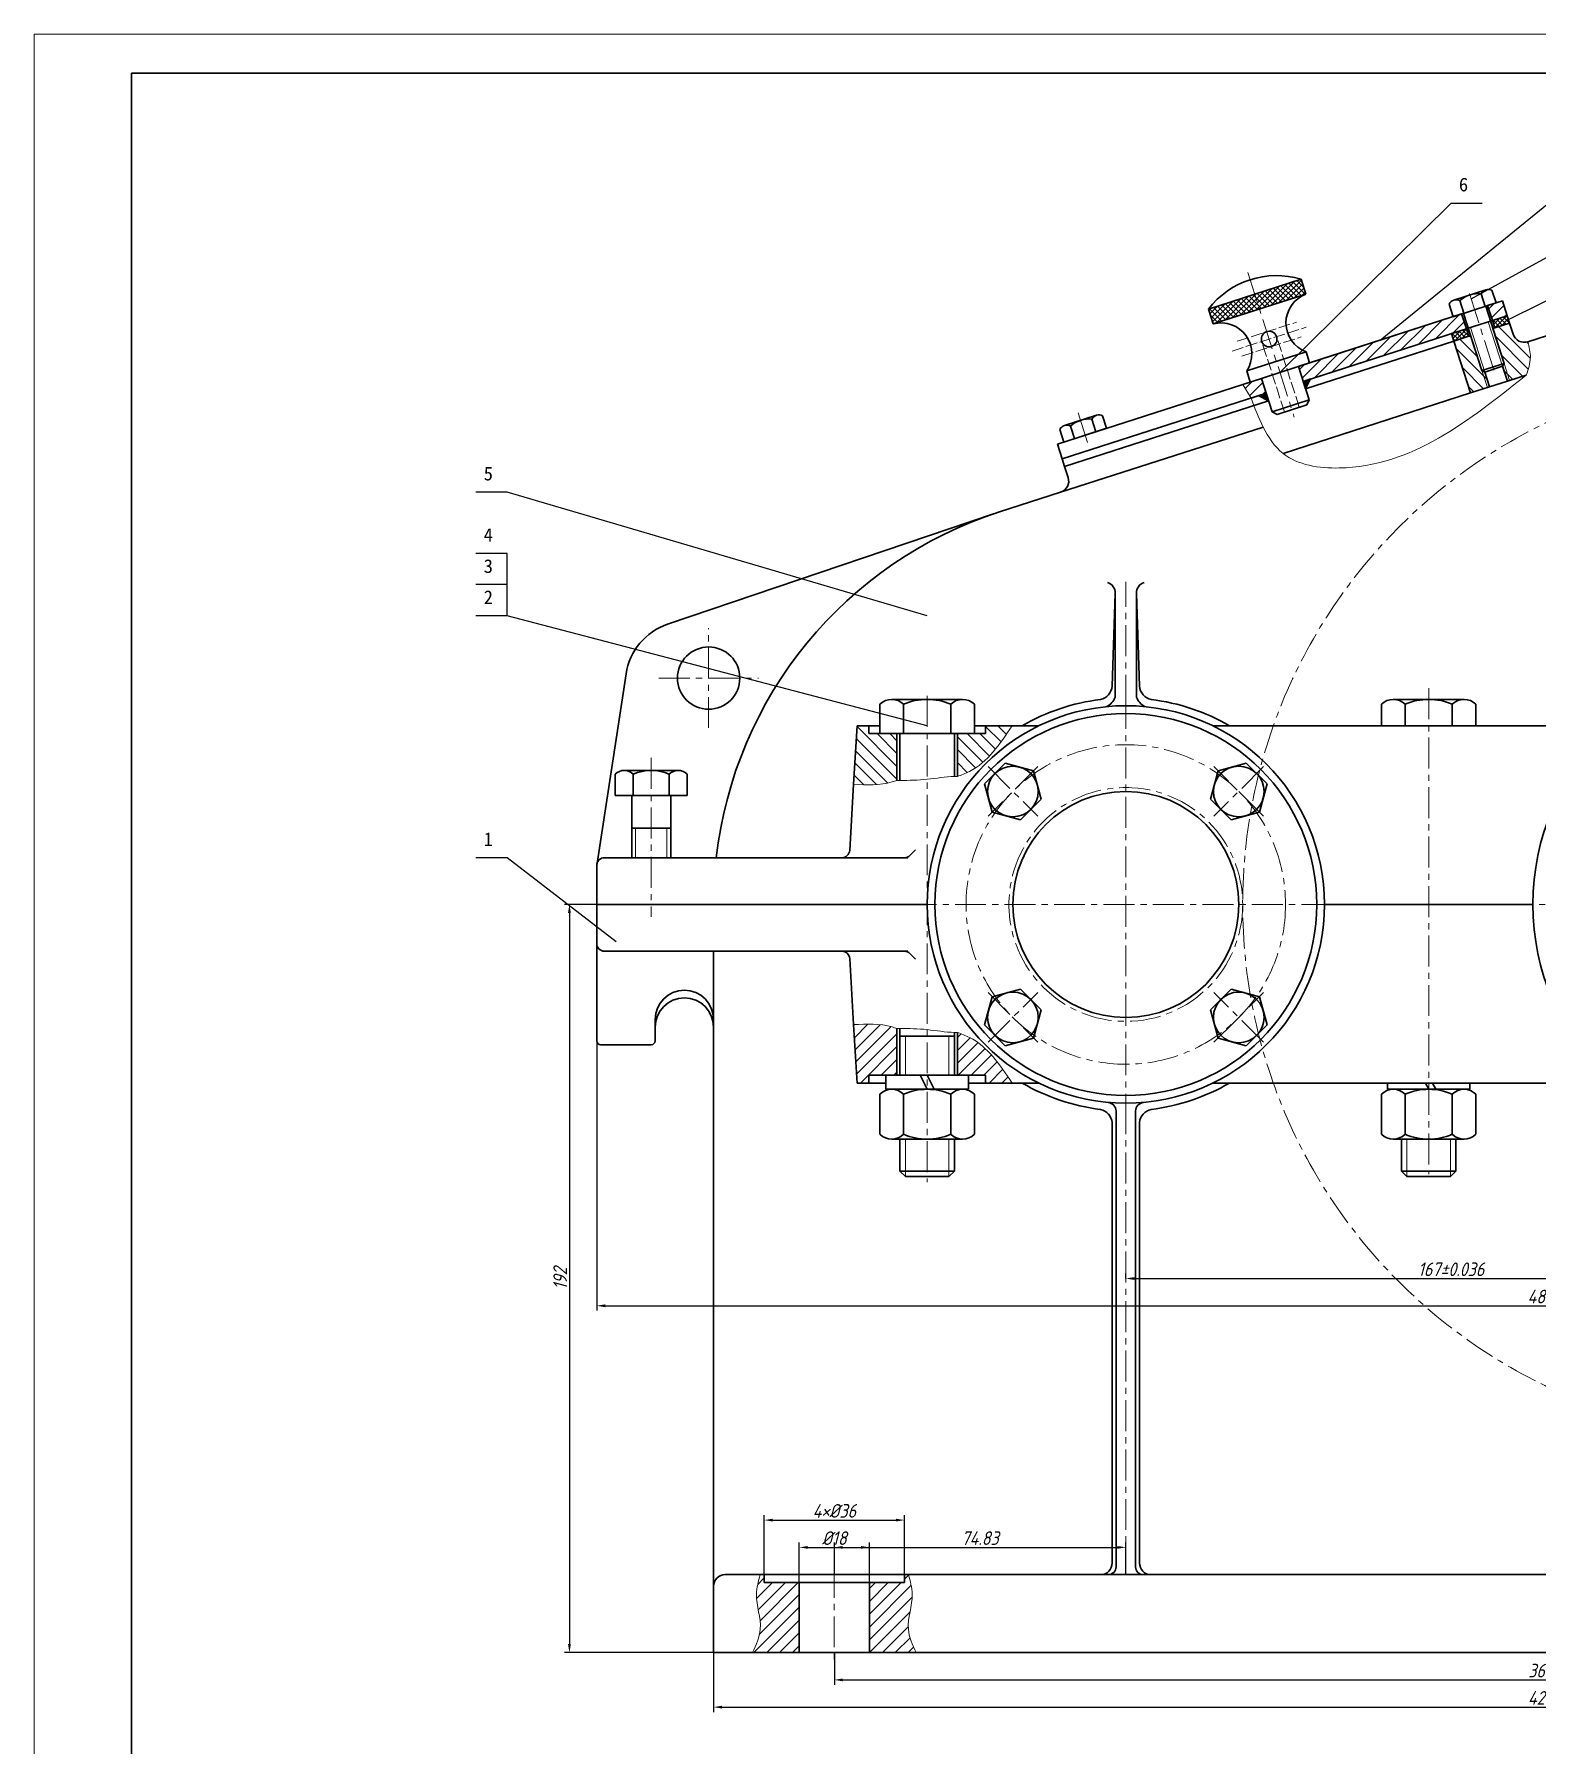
# Model space of a CAD drawing. Header units: millimetres. Extents: x 0 to 1189, y 0 to 841.
# Drawn here: x 0 to 385.7, y 402 to 841 of the extents above; entities that cross this region are included whole.
import ezdxf

# ---------------------------------------------------------------- set-up
doc = ezdxf.new("R2010")
doc.units = ezdxf.units.MM
doc.header["$LTSCALE"] = 0.25
doc.linetypes.add('ACAD_ISO02W100', pattern=[15, 12, -3])
doc.linetypes.add('CENTER', pattern=[50.8, 31.75, -6.35, 6.35, -6.35])
for name, color, linetype, lineweight in [('中心线', 1, 'CENTER', 15), ('剖面线', 6, 'Continuous', 15), ('尺寸', 3, 'Continuous', 15), ('标注', 6, 'Continuous', 15), ('粗实线', 2, 'Continuous', 30), ('细实线', 7, 'Continuous', 15), ('虚线', 1, 'ACAD_ISO02W100', 15)]:
    doc.layers.add(name, color=color, linetype=linetype, lineweight=lineweight)
doc.styles.add('gbeitc', font='gbeitc.shx', dxfattribs={"bigfont": 'gbcbig.shx'})
doc.styles.get("Standard").update_dxf_attribs({"font": '宋体.ttf'})
doc.dimstyles.new('ISO-25', dxfattribs={"dimtxt": 3.5, "dimasz": 2.1875, "dimexe": 1.25, "dimexo": 0, "dimtad": 1, "dimdec": 3, "dimrnd": 0.01, "dimdsep": 46, "dimtxsty": 'gbeitc', "dimcen": 2.5, "dimadec": 0, "dimazin": 0, "dimtfac": 1, "dimtdec": 3, "dimtmove": 0, "dimatfit": 3, "dimfxl": 1, "dimarcsym": 0})

# ---------------------------------------------------------------- blocks, each defined once
blk = doc.blocks.new('*D925')
at = {"layer": 'Defpoints', "color": 0, "transparency": 16777216}
for p in [(214.4, 452.67), (196.4, 443.67), (214.4, 443.67)]:
    blk.add_point(p, dxfattribs=at)
at = {"layer": '尺寸', "color": 0, "lineweight": -2, "transparency": 16777216}
for p, q in [((196.4, 443.67), (196.4, 453.92)), ((198.58, 452.67), (212.21, 452.67)), ((214.4, 443.67), (214.4, 453.92))]:
    blk.add_line(p, q, dxfattribs=at)
at = {"layer": '尺寸', "color": 0, "transparency": 16777216}
for points in [[(198.58, 453.03), (198.58, 452.3), (196.4, 452.67)], [(212.21, 453.03), (212.21, 452.3), (214.4, 452.67)]]:
    blk.add_solid(points, dxfattribs=at)
at = {"layer": '尺寸', "color": 0, "transparency": 16777216, "insert": (205.4, 455.04), "char_height": 3.5, "attachment_point": 5, "style": 'gbeitc'}
blk.add_mtext('%%c18', dxfattribs=at)
blk = doc.blocks.new('*D926')
at = {"layer": 'Defpoints', "color": 0, "transparency": 16777216}
for p in [(223.4, 459.67), (187.4, 445.67), (223.4, 445.67)]:
    blk.add_point(p, dxfattribs=at)
at = {"layer": '尺寸', "color": 0, "lineweight": -2, "transparency": 16777216}
for p, q in [((187.4, 445.67), (187.4, 460.92)), ((189.58, 459.67), (221.21, 459.67)), ((223.4, 445.67), (223.4, 460.92))]:
    blk.add_line(p, q, dxfattribs=at)
at = {"layer": '尺寸', "color": 0, "transparency": 16777216}
for points in [[(189.58, 460.03), (189.58, 459.3), (187.4, 459.67)], [(221.21, 460.03), (221.21, 459.3), (223.4, 459.67)]]:
    blk.add_solid(points, dxfattribs=at)
at = {"layer": '尺寸', "color": 0, "transparency": 16777216, "insert": (205.4, 462.04), "char_height": 3.5, "attachment_point": 5, "style": 'gbeitc'}
blk.add_mtext('4×%%c36', dxfattribs=at)
blk = doc.blocks.new('*D927')
at = {"layer": 'Defpoints', "color": 0, "transparency": 16777216}
for p in [(280.23, 452.67), (205.4, 445.67), (280.23, 445.67)]:
    blk.add_point(p, dxfattribs=at)
at = {"layer": '尺寸', "color": 0, "lineweight": -2, "transparency": 16777216}
for p, q in [((205.4, 445.67), (205.4, 453.92)), ((207.58, 452.67), (278.04, 452.67)), ((280.23, 445.67), (280.23, 453.92))]:
    blk.add_line(p, q, dxfattribs=at)
at = {"layer": '尺寸', "color": 0, "transparency": 16777216}
for points in [[(207.58, 453.03), (207.58, 452.3), (205.4, 452.67)], [(278.04, 453.03), (278.04, 452.3), (280.23, 452.67)]]:
    blk.add_solid(points, dxfattribs=at)
at = {"layer": '尺寸', "color": 0, "transparency": 16777216, "insert": (242.81, 455.04), "char_height": 3.5, "attachment_point": 5, "style": 'gbeitc'}
blk.add_mtext('74.83', dxfattribs=at)
blk = doc.blocks.new('*D928')
at = {"layer": 'Defpoints', "color": 0, "transparency": 16777216}
for p in [(205.4, 425.67), (573.23, 425.67), (573.23, 418.67)]:
    blk.add_point(p, dxfattribs=at)
at = {"layer": '尺寸', "color": 0, "lineweight": -2, "transparency": 16777216}
for p, q in [((205.4, 425.67), (205.4, 417.42)), ((573.23, 425.67), (573.23, 417.42)), ((207.58, 418.67), (571.04, 418.67))]:
    blk.add_line(p, q, dxfattribs=at)
at = {"layer": '尺寸', "color": 0, "transparency": 16777216}
for points in [[(207.58, 419.03), (207.58, 418.3), (205.4, 418.67)], [(571.04, 419.03), (571.04, 418.3), (573.23, 418.67)]]:
    blk.add_solid(points, dxfattribs=at)
at = {"layer": '尺寸', "color": 0, "transparency": 16777216, "insert": (389.31, 421.04), "char_height": 3.5, "attachment_point": 5, "style": 'gbeitc'}
blk.add_mtext('367.83', dxfattribs=at)
blk = doc.blocks.new('*D929')
at = {"layer": 'Defpoints', "color": 0, "transparency": 16777216}
for p in [(280.23, 521.67), (447.23, 521.67), (447.23, 521.67)]:
    blk.add_point(p, dxfattribs=at)
at = {"layer": '尺寸', "color": 0, "lineweight": -2, "transparency": 16777216}
for p, q in [((280.23, 521.67), (280.23, 522.92)), ((447.23, 521.67), (447.23, 522.92)), ((282.41, 521.67), (445.04, 521.67))]:
    blk.add_line(p, q, dxfattribs=at)
at = {"layer": '尺寸', "color": 0, "transparency": 16777216}
for points in [[(282.41, 522.03), (282.41, 521.3), (280.23, 521.67)], [(445.04, 522.03), (445.04, 521.3), (447.23, 521.67)]]:
    blk.add_solid(points, dxfattribs=at)
at = {"layer": '尺寸', "color": 0, "transparency": 16777216, "insert": (363.73, 524.04), "char_height": 3.5, "attachment_point": 5, "style": 'gbeitc'}
blk.add_mtext('167±0.036', dxfattribs=at)
blk = doc.blocks.new('*D930')
at = {"layer": 'Defpoints', "color": 0, "transparency": 16777216}
for p in [(144.4, 617.67), (634.23, 617.67), (634.23, 514.67)]:
    blk.add_point(p, dxfattribs=at)
at = {"layer": '尺寸', "color": 0, "lineweight": -2, "transparency": 16777216}
for p, q in [((144.4, 617.67), (144.4, 513.42)), ((634.23, 617.67), (634.23, 513.42)), ((146.58, 514.67), (632.04, 514.67))]:
    blk.add_line(p, q, dxfattribs=at)
at = {"layer": '尺寸', "color": 0, "transparency": 16777216}
for points in [[(146.58, 515.03), (146.58, 514.3), (144.4, 514.67)], [(632.04, 515.03), (632.04, 514.3), (634.23, 514.67)]]:
    blk.add_solid(points, dxfattribs=at)
at = {"layer": '尺寸', "color": 0, "transparency": 16777216, "insert": (389.31, 517.04), "char_height": 3.5, "attachment_point": 5, "style": 'gbeitc'}
blk.add_mtext('489.83', dxfattribs=at)
blk = doc.blocks.new('*D931')
at = {"layer": 'Defpoints', "color": 0, "transparency": 16777216}
for p in [(174.4, 425.67), (604.23, 425.67), (604.23, 411.67)]:
    blk.add_point(p, dxfattribs=at)
at = {"layer": '尺寸', "color": 0, "lineweight": -2, "transparency": 16777216}
for p, q in [((174.4, 425.67), (174.4, 410.42)), ((604.23, 425.67), (604.23, 410.42)), ((176.58, 411.67), (602.04, 411.67))]:
    blk.add_line(p, q, dxfattribs=at)
at = {"layer": '尺寸', "color": 0, "transparency": 16777216}
for points in [[(176.58, 412.03), (176.58, 411.3), (174.4, 411.67)], [(602.04, 412.03), (602.04, 411.3), (604.23, 411.67)]]:
    blk.add_solid(points, dxfattribs=at)
at = {"layer": '尺寸', "color": 0, "transparency": 16777216, "insert": (389.31, 414.04), "char_height": 3.5, "attachment_point": 5, "style": 'gbeitc'}
blk.add_mtext('429.83', dxfattribs=at)
blk = doc.blocks.new('*D932')
at = {"layer": 'Defpoints', "color": 0, "transparency": 16777216}
for p in [(174.4, 617.67), (137.4, 425.67), (174.4, 425.67)]:
    blk.add_point(p, dxfattribs=at)
at = {"layer": '尺寸', "color": 0, "lineweight": -2, "transparency": 16777216}
for p, q in [((174.4, 617.67), (136.15, 617.67)), ((137.4, 615.48), (137.4, 427.85)), ((174.4, 425.67), (136.15, 425.67))]:
    blk.add_line(p, q, dxfattribs=at)
at = {"layer": '尺寸', "color": 0, "transparency": 16777216}
for points in [[(137.03, 615.48), (137.76, 615.48), (137.4, 617.67)], [(137.03, 427.85), (137.76, 427.85), (137.4, 425.67)]]:
    blk.add_solid(points, dxfattribs=at)
at = {"layer": '尺寸', "color": 0, "transparency": 16777216, "insert": (135.02, 521.67), "char_height": 3.5, "attachment_point": 5, "rotation": 90, "style": 'gbeitc'}
blk.add_mtext('192', dxfattribs=at)

msp = doc.modelspace()

# ---------------------------------------------------------------- hatches: boundary and pattern name
at = {"layer": '剖面线'}
h = msp.add_hatch(dxfattribs=at)
h.set_pattern_fill('ANSI37', color=256, scale=0.3, angle=90, style=0)
h.paths.add_polyline_path([(302.6438, 766.6346), (301.4181, 770.4422), (325.2157, 778.1024), (326.4413, 774.2948)], flags=16)
h = msp.add_hatch(dxfattribs=at)
h.set_pattern_fill('ANSI31', color=256, scale=0.67, style=0)
h.paths.add_polyline_path([(324.5428, 755.7155), (366.4264, 769.1974), (367.652, 765.3898), (325.7684, 751.9079)], flags=16)
h = msp.add_hatch(dxfattribs=at)
h.set_pattern_fill('ANSI31', color=256, scale=0.67, style=0)
h.paths.add_polyline_path([(376.8973, 772.5679), (373.0897, 771.3423), (374.3153, 767.5347), (378.1229, 768.7603)], flags=16)
h = msp.add_hatch(dxfattribs=at)
h.set_pattern_fill('ANSI37', color=256, scale=0.2566667, style=0)
h.paths.add_polyline_path([(378.1229, 768.7603), (374.3153, 767.5347), (374.9282, 765.6309), (378.7358, 766.8565)], flags=16)
h = msp.add_hatch(dxfattribs=at)
h.set_pattern_fill('ANSI37', color=256, scale=0.2566667, style=0)
h.paths.add_polyline_path([(363.8444, 764.1642), (367.652, 765.3898), (368.2648, 763.486), (364.4572, 762.2604)], flags=16)
h = msp.add_hatch(dxfattribs=at)
h.set_pattern_fill('ANSI31', color=256, scale=0.735, angle=90, style=0)
edge = h.paths.add_edge_path(flags=16)
edge.add_arc((382.5107, 764.92), 3, 197.842844, 287.842844)
edge.add_spline(control_points=[(383.4299, 762.0643), (383.7698, 760.7298), (384.5017, 757.8562), (383.5403, 755.0388), (383.0255, 753.5299)], knot_values=[0, 0, 0, 0, 4.04474968, 8.7095112, 8.7095112, 8.7095112, 8.7095112], degree=3, periodic=0)
edge.add_line((383.0255, 753.5299), (378.1708, 751.9672))
edge.add_line((378.1708, 751.9672), (376.9451, 755.7748))
edge.add_line((376.9451, 755.7748), (377.3324, 756.5298))
edge.add_line((377.3324, 756.5298), (374.4522, 765.4777))
edge.add_line((374.4522, 765.4777), (378.7358, 766.8565))
edge.add_line((378.7358, 766.8565), (379.655, 764.0008))
h = msp.add_hatch(dxfattribs=at)
h.set_pattern_fill('ANSI31', color=256, scale=0.735, angle=90, style=0)
h.paths.add_polyline_path([(368.7408, 763.6392), (364.4572, 762.2604), (368.7469, 748.9338), (373.6016, 750.4965), (372.376, 754.3041), (371.621, 754.6914)], flags=16)
h = msp.add_hatch(dxfattribs=at)
h.set_pattern_fill('ANSI31', color=256, scale=0.67, style=0)
h.paths.add_polyline_path([(310.2643, 751.1194), (315.0238, 752.6514), (316.2494, 748.8438), (312.4418, 747.6182)], flags=16)
for points in [[(325.7684, 751.9079), (326.3812, 750.0041), (327.6722, 752.5207)], [(316.2494, 748.8438), (314.3456, 748.231), (316.8622, 746.94)]]:
    msp.add_hatch(color=256, dxfattribs=at).paths.add_polyline_path(points, flags=16)
h = msp.add_hatch(dxfattribs=at)
h.set_pattern_fill('ANSI31', color=256, scale=0.735, angle=90, style=0)
edge = h.paths.add_edge_path(flags=16)
edge.add_line((210.3397, 648.4967), (211.2267, 663.4967))
edge.add_line((211.2267, 663.4967), (214.2267, 663.4967))
edge.add_line((214.2267, 663.4967), (214.2267, 661.4967))
edge.add_line((214.2267, 661.4967), (221.4767, 661.4967))
edge.add_line((221.4767, 661.4967), (221.4767, 649.4967))
edge.add_spline(control_points=[(221.4767, 649.4967), (221.0612, 649.3571), (217.5099, 648.164), (213.702, 648.3407), (210.3397, 648.4967)], knot_values=[0, 0, 0, 0, 1.31244047, 11.21762947, 11.21762947, 11.21762947, 11.21762947], degree=3, periodic=0)
h = msp.add_hatch(dxfattribs=at)
h.set_pattern_fill('ANSI31', color=256, scale=0.735, angle=90, style=0)
edge = h.paths.add_edge_path(flags=16)
edge.add_line((251.0417, 663.4967), (244.2267, 663.4967))
edge.add_line((244.2267, 663.4967), (244.2267, 661.4967))
edge.add_line((244.2267, 661.4967), (236.9767, 661.4967))
edge.add_line((236.9767, 661.4967), (236.9767, 650.4967))
edge.add_spline(control_points=[(236.9767, 650.4967), (238.0331, 650.8967), (244.1292, 653.205), (247.9133, 658.839), (251.0417, 663.4967)], knot_values=[0, 0, 0, 0, 3.36154726, 19.39654726, 19.39654726, 19.39654726, 19.39654726], degree=3, periodic=0)
h = msp.add_hatch(dxfattribs=at)
h.set_pattern_fill('ANSI31', color=256, scale=0.735, style=0)
edge = h.paths.add_edge_path(flags=16)
edge.add_line((210.3397, 586.8367), (211.2267, 571.8367))
edge.add_line((211.2267, 571.8367), (214.2267, 571.8367))
edge.add_line((214.2267, 571.8367), (214.2267, 573.8367))
edge.add_line((214.2267, 573.8367), (221.4767, 573.8367))
edge.add_line((221.4767, 573.8367), (221.4767, 585.8367))
edge.add_spline(control_points=[(221.4767, 585.8367), (221.0612, 585.9762), (217.5099, 587.1693), (213.702, 586.9926), (210.3397, 586.8367)], knot_values=[0, 0, 0, 0, 1.31244047, 11.21762947, 11.21762947, 11.21762947, 11.21762947], degree=3, periodic=0)
h = msp.add_hatch(dxfattribs=at)
h.set_pattern_fill('ANSI31', color=256, scale=0.735, style=0)
edge = h.paths.add_edge_path(flags=16)
edge.add_line((251.0417, 571.8367), (244.2267, 571.8367))
edge.add_line((244.2267, 571.8367), (244.2267, 573.8367))
edge.add_line((244.2267, 573.8367), (236.9767, 573.8367))
edge.add_line((236.9767, 573.8367), (236.9767, 584.8367))
edge.add_spline(control_points=[(236.9767, 584.8367), (238.0331, 584.4366), (244.1292, 582.1284), (247.9133, 576.4943), (251.0417, 571.8367)], knot_values=[0, 0, 0, 0, 3.36154726, 19.39654726, 19.39654726, 19.39654726, 19.39654726], degree=3, periodic=0)
h = msp.add_hatch(dxfattribs=at)
h.set_pattern_fill('ANSI31', color=256, scale=0.735, style=0)
edge = h.paths.add_edge_path(flags=16)
edge.add_line((196.3967, 425.6667), (196.3967, 443.6667))
edge.add_line((196.3967, 443.6667), (187.3967, 443.6667))
edge.add_line((187.3967, 443.6667), (187.3967, 445.6667))
edge.add_line((187.3967, 445.6667), (186.3967, 445.6667))
edge.add_spline(control_points=[(186.3967, 445.6667), (185.9173, 444.009), (184.5865, 439.4074), (187.5462, 432.449), (185.3144, 427.643), (184.3967, 425.6667)], knot_values=[0, 0, 0, 0, 5.09901951, 14.15440465, 20.47895997, 20.47895997, 20.47895997, 20.47895997], degree=3, periodic=0)
edge.add_line((184.3967, 425.6667), (196.3967, 425.6667))
h = msp.add_hatch(dxfattribs=at)
h.set_pattern_fill('ANSI31', color=256, scale=0.735, style=0)
edge = h.paths.add_edge_path(flags=16)
edge.add_line((214.3967, 425.6667), (214.3967, 443.6667))
edge.add_line((214.3967, 443.6667), (223.3967, 443.6667))
edge.add_line((223.3967, 443.6667), (223.3967, 445.6667))
edge.add_line((223.3967, 445.6667), (224.3967, 445.6667))
edge.add_spline(control_points=[(224.3967, 445.6667), (224.8761, 444.009), (226.2068, 439.4074), (223.2471, 432.449), (225.4789, 427.643), (226.3967, 425.6667)], knot_values=[0, 0, 0, 0, 5.09901951, 14.15440465, 20.47895997, 20.47895997, 20.47895997, 20.47895997], degree=3, periodic=0)
edge.add_line((226.3967, 425.6667), (214.3967, 425.6667))

# ---------------------------------------------------------------- linework, layer by layer
at = {"layer": '中心线'}
for p, q in [((311.5103, 779.8848), (323.4602, 742.7607)), ((368.4099, 774.4582), (374.8444, 754.4683)), ((267.9701, 743.8085), (270.4213, 736.1933)), ((280.2267, 668.6667), (280.2267, 700.4967)), ((173.1343, 662.9509), (173.1343, 688.5509)), ((160.3343, 675.7509), (185.9343, 675.7509)), ((357.9767, 673.1767), (357.9767, 548.4367)), ((229.2267, 671.1767), (229.2267, 546.4367)), ((280.2267, 670.6667), (280.2267, 564.6667)), ((158.3967, 655.2667), (158.3967, 614.4667)), ((257.604, 653.0267), (244.8666, 640.2894)), ((244.8666, 653.0267), (257.604, 640.2894)), ((315.5867, 640.2894), (302.8494, 653.0267)), ((315.5867, 653.0267), (302.8494, 640.2894)), ((333.2267, 617.6667), (227.2267, 617.6667)), ((511.7267, 617.6667), (382.7267, 617.6667)), ((244.8666, 595.044), (257.604, 582.3066)), ((244.8666, 582.3066), (257.604, 595.044)), ((302.8494, 582.3066), (315.5867, 595.044)), ((315.5867, 582.3066), (302.8494, 595.044)), ((280.2267, 566.6667), (280.2267, 445.6667)), ((205.3967, 447.6667), (205.3967, 423.6667))]:
    msp.add_line(p, q, dxfattribs=at)
for centre, radius in [((447.2267, 617.6667), 137), ((280.2267, 617.6667), 41), ((280.2267, 617.6667), 30)]:
    msp.add_circle(centre, radius, dxfattribs=at)
at = {"layer": '剖面线'}
for p, q in [((263.8949, 731.9914), (278.1734, 736.5876)), ((264.5077, 730.0876), (263.8949, 731.9914))]:
    msp.add_line(p, q, dxfattribs=at)
at = {"layer": '粗实线'}
for p, q in [((1179, 831), (25, 831)), ((25, 831), (25, 10)), ((301.4181, 770.4422), (325.2157, 778.1024)), ((325.2157, 778.1024), (326.4413, 774.2948)), ((326.4413, 774.2948), (302.6438, 766.6346)), ((364.4106, 772.7507), (372.6543, 775.4042)), ((372.506, 771.1544), (371.4635, 774.3929)), ((375.2539, 772.0389), (374.2114, 775.2774)), ((302.6438, 766.6346), (301.4181, 770.4422)), ((324.5428, 755.7155), (366.4264, 769.1974)), ((325.2567, 755.9453), (366.4264, 769.1974)), ((364.2623, 768.5008), (363.2198, 771.7393)), ((369.7581, 770.2699), (364.2623, 768.5008)), ((367.0102, 769.3853), (365.9677, 772.6238)), ((366.4264, 769.1974), (367.652, 765.3898)), ((366.4264, 769.1974), (367.652, 765.3898)), ((371.621, 754.6914), (366.9024, 769.3506)), ((369.7581, 770.2699), (375.2539, 772.0389)), ((372.6138, 771.1891), (377.3324, 756.5298)), ((376.8973, 772.5679), (373.0897, 771.3423)), ((373.0897, 771.3423), (374.3153, 767.5347)), ((374.3153, 767.5347), (378.1229, 768.7603)), ((378.1229, 768.7603), (374.3153, 767.5347)), ((378.1229, 768.7603), (376.8973, 772.5679)), ((378.7358, 766.8565), (378.1229, 768.7603)), ((367.652, 765.3898), (325.7684, 751.9079)), ((367.652, 765.3898), (326.4823, 752.1377)), ((363.8444, 764.1642), (367.652, 765.3898)), ((364.4572, 762.2604), (363.8444, 764.1642)), ((367.652, 765.3898), (368.128, 765.543)), ((367.652, 765.3898), (368.2648, 763.486)), ((368.128, 765.543), (373.8394, 767.3815)), ((374.3153, 767.5347), (373.8394, 767.3815)), ((374.3153, 767.5347), (374.9282, 765.6309)), ((378.7358, 766.8565), (374.4522, 765.4777)), ((374.4522, 765.4777), (377.3324, 756.5298)), ((374.9282, 765.6309), (378.7358, 766.8565)), ((379.655, 764.0008), (378.7358, 766.8565)), ((383.4299, 762.0643), (399.1207, 767.1151)), ((311.2489, 754.5879), (326.4793, 759.4904)), ((326.3812, 750.0041), (364.4572, 762.2604)), ((326.4793, 759.4904), (327.3985, 756.6347)), ((368.7408, 763.6392), (364.4572, 762.2604)), ((368.2648, 763.486), (364.4572, 762.2604)), ((364.4572, 762.2604), (368.7469, 748.9338)), ((371.621, 754.6914), (368.7408, 763.6392)), ((327.3985, 756.6347), (312.1681, 751.7322)), ((324.5428, 755.7155), (327.3004, 747.1484)), ((371.621, 754.6914), (377.3324, 756.5298)), ((376.9451, 755.7748), (372.376, 754.3041)), ((377.3324, 756.5298), (376.9451, 755.7748)), ((377.3324, 756.5298), (376.9451, 755.7748)), ((376.9451, 755.7748), (378.1708, 751.9672)), ((315.0238, 752.6514), (262.6692, 735.7991)), ((310.2643, 751.1194), (315.0238, 752.6514)), ((312.1681, 751.7322), (311.2489, 754.5879)), ((315.0238, 752.6514), (316.2494, 748.8438)), ((317.7814, 744.0843), (315.0238, 752.6514)), ((327.6722, 752.5207), (325.7684, 751.9079)), ((325.7684, 751.9079), (326.3812, 750.0041)), ((326.3812, 750.0041), (327.6722, 752.5207)), ((372.376, 754.3041), (371.621, 754.6914)), ((372.376, 754.3041), (371.621, 754.6914)), ((373.6016, 750.4965), (372.376, 754.3041)), ((378.1708, 751.9672), (373.6016, 750.4965)), ((378.1708, 751.9672), (383.0255, 753.5299)), ((263.8949, 731.9914), (316.2494, 748.8438)), ((316.8622, 746.94), (264.5077, 730.0876)), ((316.2494, 748.8438), (312.4418, 747.6182)), ((316.2494, 748.8438), (314.3456, 748.231)), ((314.3456, 748.231), (316.8622, 746.94)), ((316.8622, 746.94), (316.2494, 748.8438)), ((317.7814, 744.0843), (327.3004, 747.1484)), ((320.5808, 733.4296), (368.7469, 748.9338)), ((327.3004, 747.1484), (326.655, 745.8901)), ((368.7469, 748.9338), (373.6016, 750.4965)), ((264.461, 740.5779), (272.7047, 743.2315)), ((272.5564, 738.9816), (271.514, 742.2201)), ((275.3043, 739.8661), (274.2619, 743.1046)), ((319.0397, 743.4388), (317.7814, 744.0843)), ((326.655, 745.8901), (319.0397, 743.4388)), ((264.3127, 736.3281), (263.2703, 739.5666)), ((263.4904, 723.457), (315.4642, 740.1869)), ((269.8085, 738.0971), (264.3127, 736.3281)), ((267.0606, 737.2126), (266.0182, 740.4511)), ((269.8085, 738.0971), (275.3043, 739.8661)), ((262.6692, 735.7991), (263.8949, 731.9914)), ((263.8949, 731.9914), (264.5077, 730.0876)), ((265.4269, 727.2319), (264.5077, 730.0876)), ((263.4904, 723.457), (247.7996, 718.4063)), ((162.6094, 689.5754), (246.2875, 717.907)), ((277.5267, 697.4967), (276.7267, 673.6667)), ((277.5267, 697.4967), (277.5267, 670.8667)), ((282.9267, 697.4967), (283.7267, 673.6667)), ((282.9267, 697.4967), (282.9267, 670.8667)), ((151.9248, 676.8417), (144.3967, 627.6667)), ((217.1023, 661.4967), (217.1023, 669.0411)), ((220.1334, 670.2967), (238.3199, 670.2967)), ((223.1645, 661.4967), (223.1645, 669.0411)), ((235.2888, 661.4967), (235.2888, 669.0411)), ((241.351, 661.4967), (241.351, 669.0411)), ((345.8523, 663.4967), (345.8523, 669.0411)), ((348.8834, 670.2967), (367.0699, 670.2967)), ((351.9145, 663.4967), (351.9145, 669.0411)), ((364.0388, 663.4967), (364.0388, 669.0411)), ((370.101, 663.4967), (370.101, 669.0411)), ((210.3397, 648.4967), (211.2267, 663.4967)), ((211.2267, 663.4967), (214.2267, 663.4967)), ((214.2267, 663.4967), (214.2267, 661.4967)), ((217.1023, 663.4967), (214.2267, 663.4967)), ((241.351, 663.4967), (244.2267, 663.4967)), ((251.0417, 663.4967), (244.2267, 663.4967)), ((244.2267, 663.4967), (244.2267, 661.4967)), ((251.0417, 663.4967), (257.8567, 663.4967)), ((302.5967, 663.4967), (404.7267, 663.4967)), ((357.9767, 663.4967), (345.8523, 663.4967)), ((357.9767, 663.4967), (370.101, 663.4967)), ((214.2267, 661.4967), (221.4767, 661.4967)), ((229.2267, 661.4967), (217.1023, 661.4967)), ((221.4767, 661.4967), (221.4767, 649.4967)), ((222.2267, 661.4967), (222.2267, 649.4967)), ((229.2267, 661.4967), (241.351, 661.4967)), ((236.2267, 661.4967), (236.2267, 650.4967)), ((244.2267, 661.4967), (236.9767, 661.4967)), ((236.9767, 661.4967), (236.9767, 650.4967)), ((149.1591, 645.6667), (149.1591, 651.1101)), ((151.4685, 652.0667), (165.3249, 652.0667)), ((153.7779, 645.6667), (153.7779, 651.1101)), ((163.0155, 645.6667), (163.0155, 651.1101)), ((167.6343, 645.6667), (167.6343, 651.1101)), ((249.2927, 653.9079), (243.9855, 648.6006)), ((256.5425, 651.9653), (249.2927, 653.9079)), ((258.4851, 644.7155), (256.5425, 651.9653)), ((303.9108, 651.9653), (301.9682, 644.7155)), ((311.1606, 653.9079), (303.9108, 651.9653)), ((316.4679, 648.6006), (311.1606, 653.9079)), ((158.3967, 645.6667), (149.1591, 645.6667)), ((153.3967, 629.6667), (153.3967, 645.6667)), ((158.3967, 645.6667), (167.6343, 645.6667)), ((163.3967, 629.6667), (163.3967, 645.6667)), ((209.3379, 631.5487), (210.3397, 648.4967)), ((243.9855, 648.6006), (245.9281, 641.3508)), ((314.5253, 641.3508), (316.4679, 648.6006)), ((245.9281, 641.3508), (253.1779, 639.4082)), ((253.1779, 639.4082), (258.4851, 644.7155)), ((301.9682, 644.7155), (307.2755, 639.4082)), ((307.2755, 639.4082), (314.5253, 641.3508)), ((163.3967, 637.2667), (153.3967, 637.2667)), ((146.3967, 629.6667), (224.2267, 629.6667)), ((207.3414, 629.6667), (207.2267, 629.6667)), ((224.8125, 630.2525), (226.2267, 631.6667)), ((144.3967, 627.6667), (144.3967, 617.6667)), ((144.3967, 607.6667), (144.3967, 617.6667)), ((144.3967, 617.6667), (229.2267, 617.6667)), ((144.3967, 582.6667), (144.3967, 617.6667)), ((331.2267, 617.6667), (384.7267, 617.6667)), ((331.2267, 617.6667), (384.7267, 617.6667)), ((331.2267, 617.6667), (384.7267, 617.6667)), ((146.3967, 605.6667), (224.2267, 605.6667)), ((174.3967, 605.6667), (174.3967, 425.6667)), ((207.3414, 605.6667), (207.2267, 605.6667)), ((209.3379, 603.7847), (210.3397, 586.8367)), ((224.8125, 605.0809), (226.2267, 603.6667)), ((245.9281, 593.9825), (243.9855, 586.7327)), ((253.1779, 595.9251), (245.9281, 593.9825)), ((258.4851, 590.6179), (253.1779, 595.9251)), ((307.2755, 595.9251), (301.9682, 590.6179)), ((314.5253, 593.9825), (307.2755, 595.9251)), ((316.4679, 586.7327), (314.5253, 593.9825)), ((256.5425, 583.3681), (258.4851, 590.6179)), ((301.9682, 590.6179), (303.9108, 583.3681)), ((159.3967, 582.6667), (159.3967, 588.1667)), ((210.3397, 586.8367), (211.2267, 571.8367)), ((221.4767, 573.8367), (221.4767, 585.8367)), ((222.2267, 573.8367), (222.2267, 585.8367)), ((236.2267, 573.8367), (236.2267, 584.8367)), ((236.9767, 573.8367), (236.9767, 584.8367)), ((243.9855, 586.7327), (249.2927, 581.4255)), ((311.1606, 581.4255), (316.4679, 586.7327)), ((145.3967, 581.6667), (151.8967, 581.6667)), ((158.3967, 581.6667), (151.8967, 581.6667)), ((236.2267, 583.8367), (222.2267, 583.8367)), ((249.2927, 581.4255), (256.5425, 583.3681)), ((303.9108, 583.3681), (311.1606, 581.4255)), ((211.2267, 571.8367), (214.2267, 571.8367)), ((214.2267, 571.8367), (214.2267, 573.8367)), ((214.2267, 573.8367), (221.4767, 573.8367)), ((218.6267, 571.8367), (214.2267, 571.8367)), ((218.6267, 570.2367), (218.6267, 573.8367)), ((218.6267, 573.8367), (239.8267, 573.8367)), ((229.2267, 570.2367), (227.4267, 573.8367)), ((231.0267, 570.2367), (229.2267, 573.8367)), ((244.2267, 573.8367), (236.9767, 573.8367)), ((239.8267, 573.8367), (239.8267, 570.2367)), ((239.8267, 571.8367), (244.2267, 571.8367)), ((244.2267, 571.8367), (244.2267, 573.8367)), ((251.0417, 571.8367), (244.2267, 571.8367)), ((251.0417, 571.8367), (257.8567, 571.8367)), ((302.5967, 571.8367), (404.7267, 571.8367)), ((347.3767, 570.2367), (347.3767, 571.8367)), ((347.3767, 571.8367), (368.5767, 571.8367)), ((357.9767, 570.2367), (357.1767, 571.8367)), ((359.7767, 570.2367), (358.9767, 571.8367)), ((368.5767, 571.8367), (368.5767, 570.2367)), ((217.1023, 568.9811), (217.1023, 558.6922)), ((239.8267, 570.2367), (218.6267, 570.2367)), ((220.1334, 570.2367), (238.3199, 570.2367)), ((223.1645, 568.9811), (223.1645, 558.6922)), ((235.2888, 568.9811), (235.2888, 558.6922)), ((241.351, 568.9811), (241.351, 558.6922)), ((345.8523, 568.9811), (345.8523, 558.6922)), ((368.5767, 570.2367), (347.3767, 570.2367)), ((348.8834, 570.2367), (367.0699, 570.2367)), ((351.9145, 568.9811), (351.9145, 558.6922)), ((364.0388, 568.9811), (364.0388, 558.6922)), ((370.101, 568.9811), (370.101, 558.6922)), ((277.7267, 447.6667), (277.7267, 564.6667)), ((282.7267, 447.6667), (282.7267, 564.6667)), ((276.7267, 448.6667), (276.7267, 561.6667)), ((283.7267, 448.6667), (283.7267, 561.6667)), ((220.1334, 557.4367), (238.3199, 557.4367)), ((222.2267, 549.2367), (222.2267, 557.4367)), ((236.2267, 557.4367), (236.2267, 549.2367)), ((348.8834, 557.4367), (367.0699, 557.4367)), ((350.9767, 549.2367), (350.9767, 557.4367)), ((364.9767, 557.4367), (364.9767, 549.2367)), ((223.6267, 547.8367), (222.2267, 549.2367)), ((222.2267, 549.2367), (236.2267, 549.2367)), ((236.2267, 549.2367), (234.8267, 547.8367)), ((352.3767, 547.8367), (350.9767, 549.2367)), ((350.9767, 549.2367), (364.9767, 549.2367)), ((364.9767, 549.2367), (363.5767, 547.8367)), ((234.8267, 547.8367), (223.6267, 547.8367)), ((363.5767, 547.8367), (352.3767, 547.8367)), ((177.3967, 445.6667), (280.2267, 445.6667)), ((187.3967, 443.6667), (187.3967, 445.6667)), ((187.3967, 445.6667), (187.3967, 445.6667)), ((196.3967, 443.6667), (187.3967, 443.6667)), ((223.3967, 443.6667), (187.3967, 443.6667)), ((196.3967, 425.6667), (196.3967, 443.6667)), ((214.3967, 425.6667), (214.3967, 443.6667)), ((214.3967, 443.6667), (223.3967, 443.6667)), ((223.3967, 443.6667), (223.3967, 445.6667)), ((223.3967, 445.6667), (223.3967, 445.6667)), ((273.7267, 445.6667), (273.7267, 445.6667)), ((275.7267, 445.6667), (275.7267, 445.6667)), ((447.2267, 445.6667), (280.2267, 445.6667)), ((284.7267, 445.6667), (284.7267, 445.6667)), ((286.7267, 445.6667), (286.7267, 445.6667)), ((280.2267, 425.6667), (174.3967, 425.6667)), ((447.2267, 425.6667), (280.2267, 425.6667))]:
    msp.add_line(p, q, dxfattribs=at)
for centre, radius in [((317.0256, 762.7506), 2), ((173.1343, 675.7509), 8), ((447.2267, 617.6667), 62.5), ((280.2267, 617.6667), 51), ((280.2267, 617.6667), 49), ((251.2353, 646.658), 6.5), ((309.218, 646.658), 6.5), ((280.2267, 617.6667), 29), ((251.2353, 588.6753), 6.5), ((309.218, 588.6753), 6.5)]:
    msp.add_circle(centre, radius, dxfattribs=at)
for centre, radius, start, end in [((318.8641, 757.0392), 22, 73.219308, 142.466379), ((329.2501, 766.8998), 7.9105, 110.798146, 249.495786), ((365.036, 770.8076), 2.0412, 62.842844, 152.842844), ((370.7594, 767.1589), 7.2682, 84.441005, 131.244683), ((373.2797, 773.4612), 2.0412, 62.842844, 152.842844), ((304.6762, 758.9896), 7.9105, 326.189901, 104.887541), ((382.5107, 764.92), 3, 197.842844, 287.842844), ((270.8099, 734.9861), 7.2682, 84.441005, 131.244683), ((273.3302, 741.2884), 2.0412, 62.842844, 152.842844), ((265.0865, 738.6349), 2.0412, 62.842844, 152.842844), ((262.5712, 726.3127), 3, 287.842844, 17.842844), ((280.2267, 617.6667), 105.8309, 107.844352, 173.489419), ((274.5267, 697.4967), 3, 0, 70), ((285.9267, 697.4967), 3, 110, 180), ((167.7405, 674.4205), 16, 108.704985, 171.296246), ((272.8807, 674.0367), 3.8638, 282.647832, 354.504837), ((287.5727, 674.0367), 3.8638, 185.495163, 257.352168), ((220.1334, 666.0101), 4.2866, 45, 135), ((229.2267, 655.0335), 15.2632, 66.598161, 113.401839), ((238.3199, 666.0101), 4.2866, 45, 135), ((280.2267, 617.6667), 53.0001, 97.044564, 120.14983), ((272.9896, 672.7456), 4.9107, 298.418254, 337.503619), ((287.4637, 672.7456), 4.9107, 202.496381, 241.581746), ((280.2267, 617.6667), 53.0001, 59.85017, 82.955436), ((348.8834, 666.0101), 4.2866, 45, 135), ((357.9767, 655.0335), 15.2632, 66.598161, 113.401839), ((367.0699, 666.0101), 4.2866, 45, 135), ((151.4685, 648.8007), 3.266, 45, 135), ((158.3967, 640.4376), 11.6291, 66.598161, 113.401839), ((165.3249, 648.8007), 3.266, 45, 135), ((146.3967, 627.6667), 2, 90, 180), ((207.3414, 631.6667), 2, 270, 356.617308), ((223.3982, 631.6667), 2, 270, 315), ((146.3967, 607.6667), 2, 180, 270), ((207.3414, 603.6667), 2, 3.382692, 90), ((223.3982, 603.6667), 2, 45, 90), ((166.8967, 588.1667), 7.5, 0, 180), ((166.8967, 586.1667), 7.5, 0, 180), ((145.3967, 582.6667), 1, 180, 270), ((158.3967, 582.6667), 1, 270, 0), ((280.2267, 617.6667), 53.0001, 239.85017, 262.955436), ((280.2267, 617.6667), 53.0001, 277.044564, 300.14983), ((220.1334, 565.9501), 4.2866, 45, 135), ((229.2267, 554.9735), 15.2632, 66.598161, 113.401839), ((238.3199, 565.9501), 4.2866, 45, 135), ((275.3752, 564.5381), 2.3549, 3.129703, 81.417675), ((285.0781, 564.5381), 2.3549, 98.582325, 176.870297), ((348.8834, 565.9501), 4.2866, 45, 135), ((357.9767, 554.9735), 15.2632, 66.598161, 113.401839), ((367.0699, 565.9501), 4.2866, 45, 135), ((272.8807, 561.2967), 3.8638, 5.495163, 77.352168), ((287.5727, 561.2967), 3.8638, 102.647832, 174.504837), ((220.1334, 561.7233), 4.2866, 225, 315), ((229.2267, 572.6998), 15.2632, 246.598161, 293.401839), ((238.3199, 561.7233), 4.2866, 225, 315), ((348.8834, 561.7233), 4.2866, 225, 315), ((357.9767, 572.6998), 15.2632, 246.598161, 293.401839), ((367.0699, 561.7233), 4.2866, 225, 315), ((273.7267, 448.6667), 3, 270, 0), ((286.7267, 448.6667), 3, 180, 270), ((177.3967, 442.6667), 3, 90, 180), ((275.7267, 447.6667), 2, 270, 0), ((284.7267, 447.6667), 2, 180, 270)]:
    msp.add_arc(centre, radius, start, end, dxfattribs=at)
at = {"layer": '细实线'}
for p, q in [((1189, 841), (0, 841)), ((0, 841), (0, 0)), ((368.6991, 765.7269), (372.376, 754.3041)), ((373.2682, 767.1976), (376.9451, 755.7748)), ((325.7684, 751.9079), (324.5428, 755.7155)), ((377.3324, 756.5298), (378.7419, 752.1511)), ((312.4418, 747.6182), (310.2643, 751.1194)), ((316.2494, 748.8438), (315.0238, 752.6514)), ((371.621, 754.6914), (373.0305, 750.3126)), ((154.3967, 629.6667), (154.3967, 637.2667)), ((162.3967, 629.6667), (162.3967, 637.2667)), ((223.6267, 573.8367), (223.6267, 583.8367)), ((234.8267, 573.8367), (234.8267, 583.8367)), ((223.6267, 557.4367), (223.6267, 547.8367)), ((234.8267, 557.4367), (234.8267, 547.8367)), ((352.3767, 557.4367), (352.3767, 547.8367)), ((363.5767, 557.4367), (363.5767, 547.8367)), ((186.3967, 445.6667), (187.3967, 445.6667)), ((224.3967, 445.6667), (223.3967, 445.6667)), ((196.3967, 425.6667), (184.3967, 425.6667)), ((214.3967, 425.6667), (226.3967, 425.6667))]:
    msp.add_line(p, q, dxfattribs=at)
for points, knots in [([(383.4299, 762.0643), (383.7698, 760.7298), (384.5017, 757.8562), (383.5403, 755.0388), (383.0255, 753.5299)], [0, 0, 0, 0, 4.04474968, 8.7095112, 8.7095112, 8.7095112, 8.7095112]), ([(312.4418, 747.6182), (313.3419, 745.1131), (315.1931, 739.9614), (321.3125, 730.8249), (349.4562, 726.735), (368.2921, 741.7698), (383.0255, 753.5299)], [0, 0, 0, 0, 8.02246845, 16.49831649, 31.42346305, 85.02383619, 85.02383619, 85.02383619, 85.02383619]), ([(251.0417, 663.4967), (247.9133, 658.839), (244.1292, 653.205), (238.0331, 650.8967), (236.9767, 650.4967)], [0, 0, 0, 0, 16.035, 19.39654726, 19.39654726, 19.39654726, 19.39654726]), ([(221.4767, 649.4967), (221.7267, 649.4965), (224.312, 649.4944), (229.2494, 649.611), (234.1308, 650.514), (236.7266, 650.4982), (236.9767, 650.4967)], [0, 0, 0, 0, 0.75, 7.75642562, 14.79133856, 15.54133856, 15.54133856, 15.54133856, 15.54133856]), ([(221.4767, 649.4967), (221.0612, 649.3571), (217.5099, 648.164), (213.702, 648.3407), (210.3397, 648.4967)], [0, 0, 0, 0, 1.31244047, 11.21762947, 11.21762947, 11.21762947, 11.21762947]), ([(221.4767, 585.8367), (221.0612, 585.9762), (217.5099, 587.1693), (213.702, 586.9926), (210.3397, 586.8367)], [0, 0, 0, 0, 1.31244047, 11.21762947, 11.21762947, 11.21762947, 11.21762947]), ([(221.4767, 585.8367), (221.7267, 585.8369), (224.312, 585.8389), (229.2494, 585.7223), (234.1308, 584.8194), (236.7266, 584.8351), (236.9767, 584.8367)], [0, 0, 0, 0, 0.75, 7.75642562, 14.79133856, 15.54133856, 15.54133856, 15.54133856, 15.54133856]), ([(251.0417, 571.8367), (247.9133, 576.4943), (244.1292, 582.1284), (238.0331, 584.4366), (236.9767, 584.8367)], [0, 0, 0, 0, 16.035, 19.39654726, 19.39654726, 19.39654726, 19.39654726]), ([(186.3967, 445.6667), (185.9173, 444.009), (184.5865, 439.4074), (187.5462, 432.449), (185.3144, 427.643), (184.3967, 425.6667)], [0, 0, 0, 0, 5.09901951, 14.15440465, 20.47895997, 20.47895997, 20.47895997, 20.47895997]), ([(224.3967, 445.6667), (224.8761, 444.009), (226.2068, 439.4074), (223.2471, 432.449), (225.4789, 427.643), (226.3967, 425.6667)], [0, 0, 0, 0, 5.09901951, 14.15440465, 20.47895997, 20.47895997, 20.47895997, 20.47895997])]:
    msp.add_open_spline(points, degree=3, knots=knots, dxfattribs=at)
at = {"layer": '虚线'}
for p, q in [((307.5066, 759.6865), (326.5446, 765.8147)), ((308.7976, 762.2031), (324.028, 767.1056)), ((310.0232, 758.3955), (325.2536, 763.298)), ((320.9436, 744.0517), (315.1218, 762.1378)), ((324.7512, 745.2773), (318.9294, 763.3634))]:
    msp.add_line(p, q, dxfattribs=at)

# ---------------------------------------------------------------- texts
at = {"layer": '标注', "char_height": 3.5, "width": 10, "attachment_point": 1}
for s, insert in [('6', (365.7267, 804.1667)), ('5', (115.3967, 729.9967)), ('4', (115.3767, 714.2477)), ('3', (115.3867, 706.2477)), ('2', (115.3967, 698.2477)), ('1', (115.3967, 636.1667))]:
    msp.add_mtext(s, dxfattribs=dict(at, insert=insert))

# ---------------------------------------------------------------- dimensions: what is measured, and where the dimension line sits
at = {"layer": '尺寸'}
dim = msp.add_linear_dim(base=(137.3967, 425.6667), p1=(174.3967, 617.6667), p2=(174.3967, 425.6667), angle=90, dimstyle='ISO-25', override={"dimtxt": 3.5, "dimdec": 3, "dimpost": '<>'}, dxfattribs=at)
dim.commit()
dim.dimension.update_dxf_attribs({"geometry": '*D932', "text_midpoint": (135.0217, 521.6667)})
for base, p1, p2, override, picture, middle in [((634.2267, 514.6667), (144.3967, 617.6667), (634.2267, 617.6667), {"dimtxt": 3.5, "dimdec": 3, "dimpost": '<>'}, '*D930', (389.3117, 517.0417)), ((447.2267, 521.6667), (280.2267, 521.6667), (447.2267, 521.6667), {"dimtxt": 3.5, "dimdec": 3, "dimpost": '<>±0.036'}, '*D929', (363.7267, 524.0417)), ((223.3967, 459.6667), (187.3967, 445.6667), (223.3967, 445.6667), {"dimtxt": 3.5, "dimdec": 3, "dimpost": '4×%%c<>'}, '*D926', (205.3967, 462.0417)), ((214.3967, 452.6667), (196.3967, 443.6667), (214.3967, 443.6667), {"dimtxt": 3.5, "dimdec": 3, "dimpost": '%%c<>'}, '*D925', (205.3967, 455.0417)), ((280.2267, 452.6667), (205.3967, 445.6667), (280.2267, 445.6667), {"dimtxt": 3.5, "dimdec": 3, "dimpost": '<>'}, '*D927', (242.8117, 455.0417)), ((604.2267, 411.6667), (174.3967, 425.6667), (604.2267, 425.6667), {"dimtxt": 3.5, "dimdec": 3, "dimpost": '<>'}, '*D931', (389.3117, 414.0417)), ((573.2267, 418.6667), (205.3967, 425.6667), (573.2267, 425.6667), {"dimtxt": 3.5, "dimdec": 3, "dimpost": '<>'}, '*D928', (389.3117, 421.0417))]:
    dim = msp.add_linear_dim(base=base, p1=p1, p2=p2, dimstyle='ISO-25', override=override, dxfattribs=at)
    dim.commit()
    dim.dimension.update_dxf_attribs({"geometry": picture, "text_midpoint": middle})

# ---------------------------------------------------------------- leaders
at = {"layer": '标注'}
for points in [[(319.7833, 754.1835), (363.7267, 797.6667), (371.7267, 797.6667)], [(345.4846, 762.4565), (388.7267, 797.6667), (396.7267, 797.6667)], [(368.8388, 773.1256), (413.7267, 797.6667), (421.7267, 797.6667)], [(378.4293, 767.8084), (438.7267, 797.6667), (446.7267, 797.6667)], [(229.2267, 691.7477), (121.3967, 723.4967), (113.3967, 723.4967)], [(121.3867, 699.7477), (121.3767, 707.7477), (113.3767, 707.7477)], [(121.3967, 691.7477), (121.3867, 699.7477), (113.3867, 699.7477)], [(229.2267, 663.4967), (121.3967, 691.7477), (113.3967, 691.7477)], [(149.3967, 608.0667), (121.3967, 629.6667), (113.3967, 629.6667)]]:
    msp.add_leader(points, dimstyle='ISO-25', override={"dimldrblk": 'None'}, dxfattribs=at)

doc.saveas('drawing.dxf')
